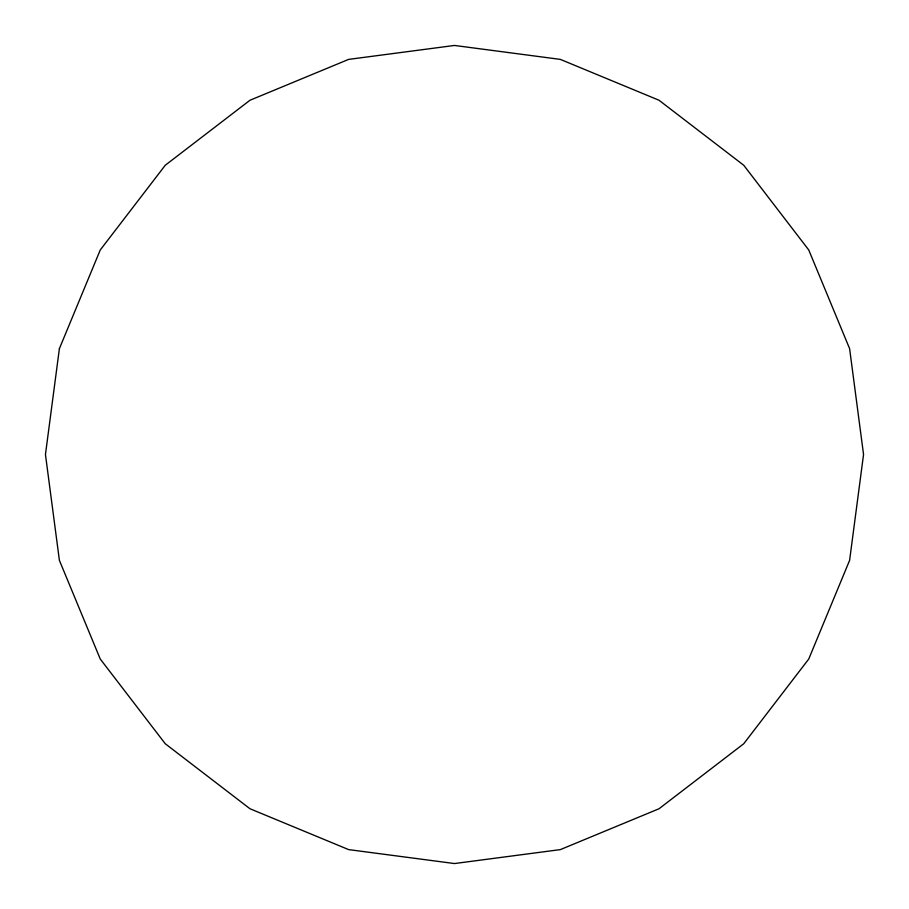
<?xml version="1.0" encoding="UTF-8"?>
<svg xmlns="http://www.w3.org/2000/svg" width="909" height="909" viewBox="0 0 909 909"><rect width="100%" height="100%" fill="white"/><g stroke="black" fill="none" stroke-linecap="round" stroke-linejoin="round"><path stroke-width="1.36" d="M59.392 348.636L45.45 454.5L59.392 560.364L100.251 659.025L165.256 743.744L249.975 808.749L348.636 849.608L454.5 863.55L560.364 849.608L659.025 808.749L743.744 743.744L808.749 659.025L849.608 560.364L863.55 454.5L849.608 348.636L808.749 249.975L743.744 165.256L659.025 100.251L560.364 59.392L454.5 45.45L348.636 59.392L249.975 100.251L165.256 165.256L100.251 249.975L59.392 348.636"/></g></svg>
